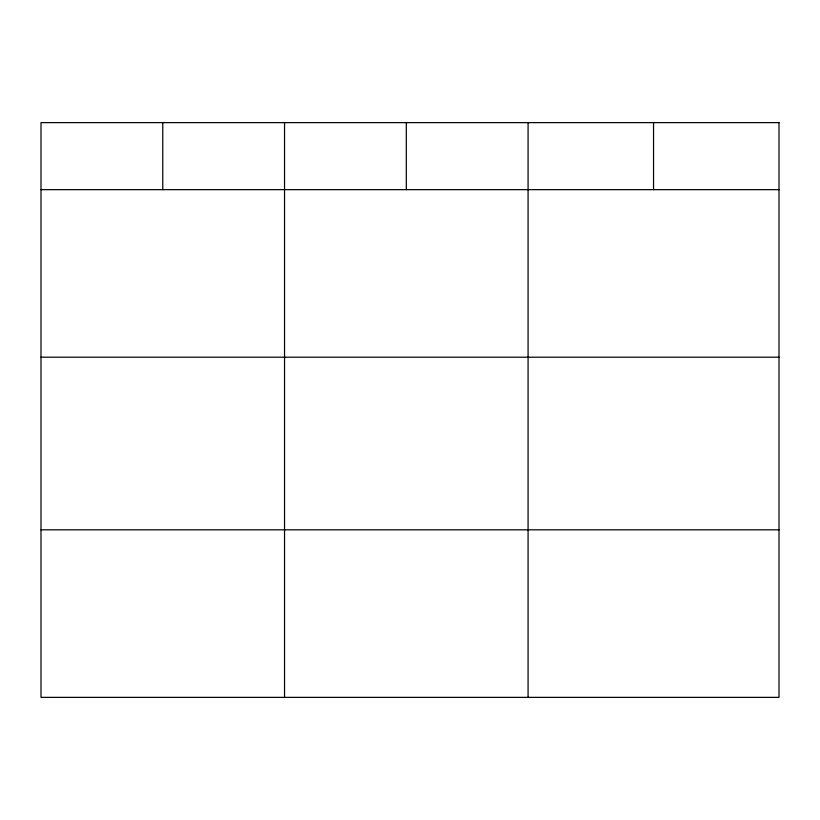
<?xml version="1.0" encoding="UTF-8"?>
<svg xmlns="http://www.w3.org/2000/svg" width="820" height="820" viewBox="0 0 820 820"><rect width="100%" height="100%" fill="white"/><g stroke="black" fill="none" stroke-linecap="round" stroke-linejoin="round"><path stroke-width="1.23" d="M41 189.656L779 189.656M41 357.202L779 357.202M41 529.822L779 529.822M653.54 122.631L653.54 189.656M528.08 122.631L528.08 697.369M406.31 122.631L406.31 189.656M284.54 122.631L284.54 697.369M162.77 122.631L162.77 189.656M779 122.631L41 122.631L41 697.369L779 697.369L779 122.631"/></g></svg>
